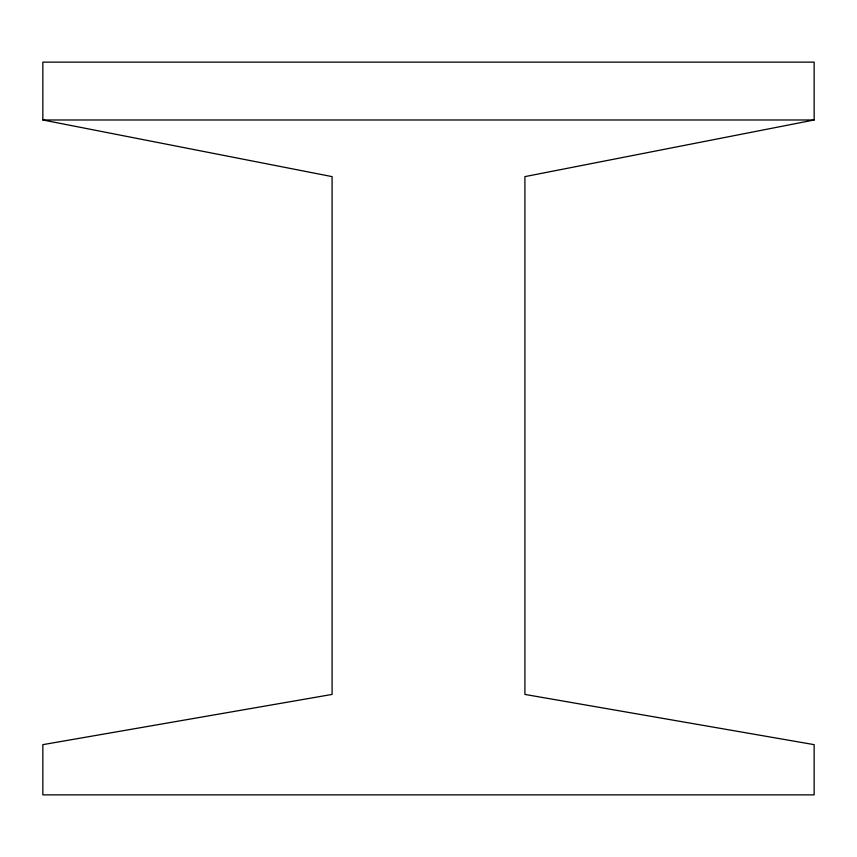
<?xml version="1.0" encoding="UTF-8"?>
<svg xmlns="http://www.w3.org/2000/svg" width="857" height="857" viewBox="0 0 857 857"><rect width="100%" height="100%" fill="white"/><g stroke="black" fill="none" stroke-linecap="round" stroke-linejoin="round"><path stroke-width="1.29" d="M814.15 119.98L524.913 176.617L524.913 694.427L814.15 744.647L814.15 794.868L42.85 794.868L42.85 744.647L332.088 694.427L332.088 176.617L42.85 119.98L42.85 62.133L814.15 62.133L814.15 119.98L42.85 119.98"/></g></svg>
